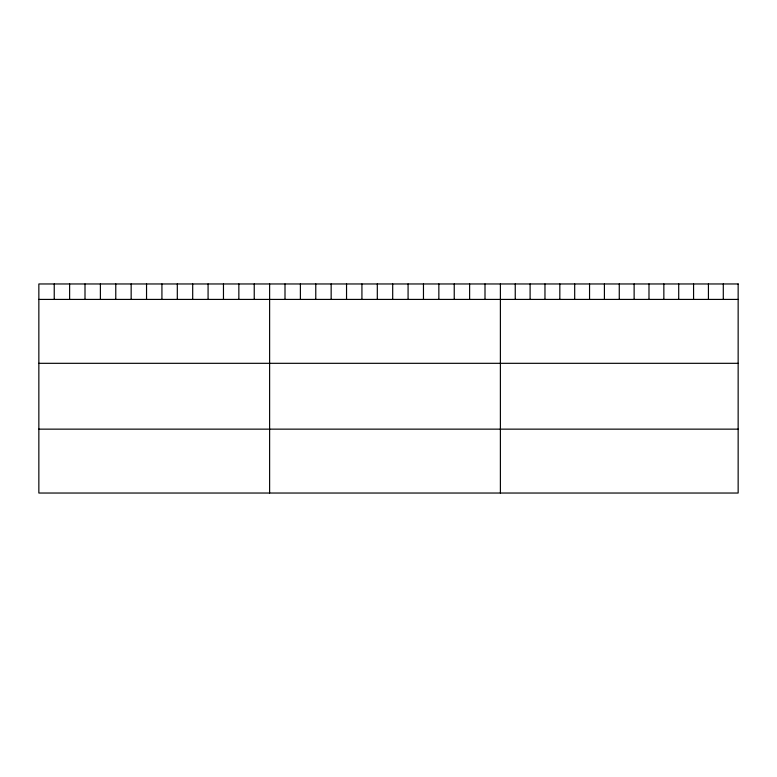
<?xml version="1.0" encoding="UTF-8"?>
<svg xmlns="http://www.w3.org/2000/svg" width="777" height="777" viewBox="0 0 777 777"><rect width="100%" height="100%" fill="white"/><g stroke="black" fill="none" stroke-linecap="round" stroke-linejoin="round"><path stroke-width="1.17" d="M38.85 299.417L738.15 299.417M38.85 363.315L738.15 363.315M38.85 429.147L738.15 429.147M723.29 283.964L723.29 299.417M708.43 283.964L708.43 299.417M693.57 283.964L693.57 299.417M678.709 283.964L678.709 299.417M663.849 283.964L663.849 299.417M648.989 283.964L648.989 299.417M634.129 283.964L634.129 299.417M619.269 283.964L619.269 299.417M604.409 283.964L604.409 299.417M589.549 283.964L589.549 299.417M574.689 283.964L574.689 299.417M559.828 283.964L559.828 299.417M544.968 283.964L544.968 299.417M530.108 283.964L530.108 299.417M515.248 283.964L515.248 299.417M500.388 283.964L500.388 493.036M485.003 283.964L485.003 299.417M469.619 283.964L469.619 299.417M454.234 283.964L454.234 299.417M438.85 283.964L438.85 299.417M423.465 283.964L423.465 299.417M408.08 283.964L408.08 299.417M392.696 283.964L392.696 299.417M377.311 283.964L377.311 299.417M361.927 283.964L361.927 299.417M346.542 283.964L346.542 299.417M331.157 283.964L331.157 299.417M315.773 283.964L315.773 299.417M300.388 283.964L300.388 299.417M285.004 283.964L285.004 299.417M269.619 283.964L269.619 493.036M254.234 283.964L254.234 299.417M238.85 283.964L238.85 299.417M223.465 283.964L223.465 299.417M208.081 283.964L208.081 299.417M192.696 283.964L192.696 299.417M177.311 283.964L177.311 299.417M161.927 283.964L161.927 299.417M146.542 283.964L146.542 299.417M131.158 283.964L131.158 299.417M115.773 283.964L115.773 299.417M100.388 283.964L100.388 299.417M85.004 283.964L85.004 299.417M69.619 283.964L69.619 299.417M54.235 283.964L54.235 299.417M738.15 283.964L38.85 283.964L38.85 493.036L738.15 493.036L738.15 283.964"/></g></svg>
